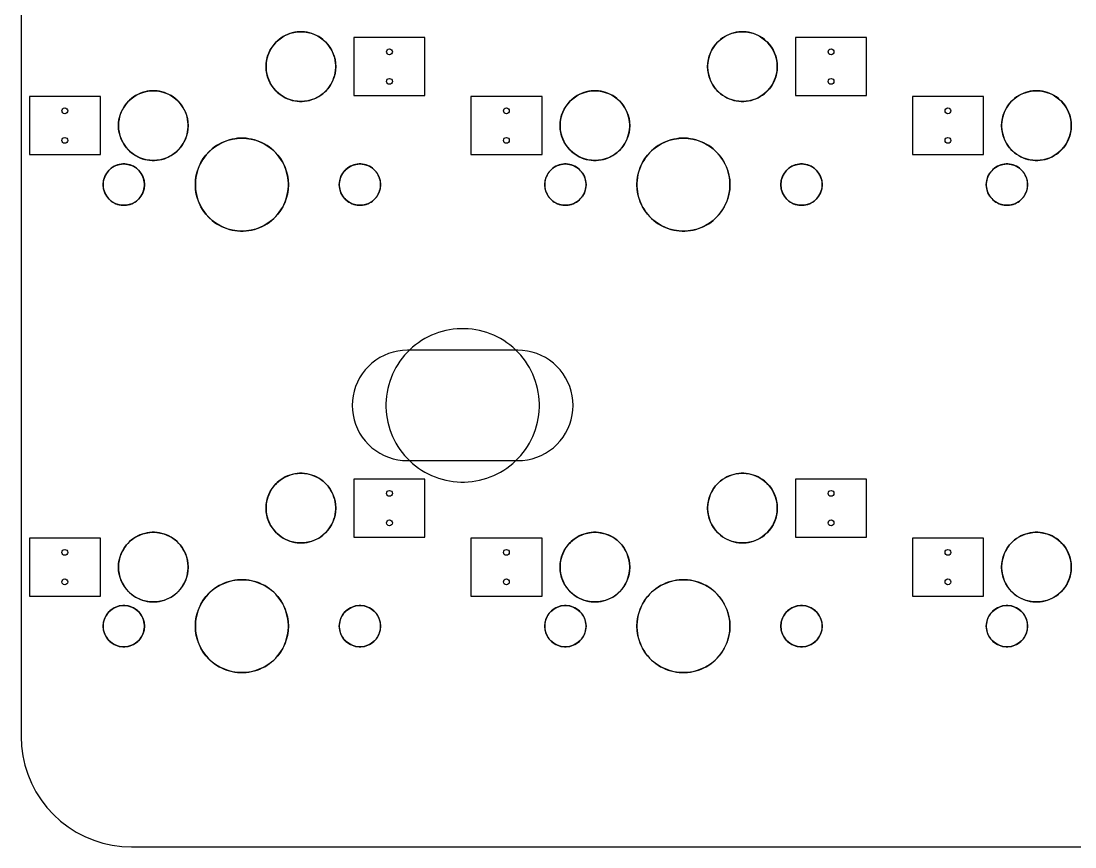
# Model space of a CAD drawing. Header units: millimetres. Extents: x 10 to 238, y 10 to 86.
# Drawn here: x 9.5 to 54.84, y 9.5 to 45.04 of the extents above; entities that cross this region are included whole.
import ezdxf

# ---------------------------------------------------------------- set-up
doc = ezdxf.new("R2010")
doc.units = ezdxf.units.MM

msp = doc.modelspace()

# ---------------------------------------------------------------- linework, layer by layer
at = {"layer": '16_copper'}
for points in [[(26.873, 44.33), (23.815, 44.33), (23.815, 41.83), (26.873, 41.83)], [(45.873, 44.33), (42.815, 44.33), (42.815, 41.83), (45.873, 41.83)], [(12.915, 41.79), (9.857, 41.79), (9.857, 39.29), (12.915, 39.29)], [(31.915, 41.79), (28.857, 41.79), (28.857, 39.29), (31.915, 39.29)], [(50.915, 41.79), (47.857, 41.79), (47.857, 39.29), (50.915, 39.29)], [(26.873, 25.33), (23.815, 25.33), (23.815, 22.83), (26.873, 22.83)], [(45.873, 25.33), (42.815, 25.33), (42.815, 22.83), (45.873, 22.83)], [(12.915, 22.79), (9.857, 22.79), (9.857, 20.29), (12.915, 20.29)], [(31.915, 22.79), (28.857, 22.79), (28.857, 20.29), (31.915, 20.29)], [(50.915, 22.79), (47.857, 22.79), (47.857, 20.29), (50.915, 20.29)]]:
    msp.add_lwpolyline(points, close=True, dxfattribs=at)
at = {"layer": 'drills_NPTH'}
for centre, radius in [((21.54, 43.08), 1.499), ((40.54, 43.08), 1.499), ((15.19, 40.54), 1.499), ((34.19, 40.54), 1.499), ((53.19, 40.54), 1.499), ((19, 38), 2), ((38, 38), 2), ((13.92, 38), 0.889), ((24.08, 38), 0.889), ((32.92, 38), 0.889), ((43.08, 38), 0.889), ((51.92, 38), 0.889), ((21.54, 24.08), 1.499), ((40.54, 24.08), 1.499), ((15.19, 21.54), 1.499), ((34.19, 21.54), 1.499), ((53.19, 21.54), 1.499), ((19, 19), 2), ((38, 19), 2), ((13.92, 19), 0.889), ((24.08, 19), 0.889), ((32.92, 19), 0.889), ((43.08, 19), 0.889), ((51.92, 19), 0.889)]:
    msp.add_circle(centre, radius, dxfattribs=at)
at = {"layer": 'drills_PTH'}
for centre in [(25.35, 43.715), (44.35, 43.715), (25.35, 42.445), (44.35, 42.445), (11.38, 41.175), (30.38, 41.175), (49.38, 41.175), (11.38, 39.905), (30.38, 39.905), (49.38, 39.905), (25.35, 24.715), (44.35, 24.715), (25.35, 23.445), (44.35, 23.445), (11.38, 22.175), (30.38, 22.175), (49.38, 22.175), (11.38, 20.905), (30.38, 20.905), (49.38, 20.905)]:
    msp.add_circle(centre, 0.125, dxfattribs=at)
at = {"layer": 'holes'}
for points in [[(20.041, 43.026), (20.049, 42.92), (20.064, 42.814), (20.087, 42.709), (20.117, 42.606), (20.155, 42.506), (20.199, 42.409), (20.25, 42.315), (20.308, 42.225), (20.372, 42.139), (20.442, 42.058), (20.518, 41.982), (20.599, 41.912), (20.685, 41.848), (20.775, 41.79), (20.869, 41.739), (20.966, 41.695), (21.066, 41.657), (21.169, 41.627), (21.274, 41.604), (21.38, 41.589), (21.486, 41.581), (21.594, 41.581), (21.7, 41.589), (21.806, 41.604), (21.911, 41.627), (22.014, 41.657), (22.114, 41.695), (22.211, 41.739), (22.305, 41.79), (22.395, 41.848), (22.481, 41.912), (22.562, 41.982), (22.638, 42.058), (22.708, 42.139), (22.772, 42.225), (22.83, 42.315), (22.881, 42.409), (22.925, 42.506), (22.963, 42.606), (22.993, 42.709), (23.016, 42.814), (23.031, 42.92), (23.039, 43.026), (23.039, 43.134), (23.031, 43.24), (23.016, 43.346), (22.993, 43.451), (22.963, 43.554), (22.925, 43.654), (22.881, 43.751), (22.83, 43.845), (22.772, 43.935), (22.708, 44.021), (22.638, 44.102), (22.562, 44.178), (22.481, 44.248), (22.395, 44.312), (22.305, 44.37), (22.211, 44.421), (22.114, 44.465), (22.014, 44.503), (21.911, 44.533), (21.806, 44.556), (21.7, 44.571), (21.594, 44.579), (21.486, 44.579), (21.38, 44.571), (21.274, 44.556), (21.169, 44.533), (21.066, 44.503), (20.966, 44.465), (20.869, 44.421), (20.775, 44.37), (20.685, 44.312), (20.599, 44.248), (20.518, 44.178), (20.442, 44.102), (20.372, 44.021), (20.308, 43.935), (20.25, 43.845), (20.199, 43.751), (20.155, 43.654), (20.117, 43.554), (20.087, 43.451), (20.064, 43.346), (20.049, 43.24), (20.041, 43.134), (20.041, 43.026)], [(39.041, 43.026), (39.049, 42.92), (39.064, 42.814), (39.087, 42.709), (39.117, 42.606), (39.155, 42.506), (39.199, 42.409), (39.25, 42.315), (39.308, 42.225), (39.372, 42.139), (39.442, 42.058), (39.518, 41.982), (39.599, 41.912), (39.685, 41.848), (39.775, 41.79), (39.869, 41.739), (39.966, 41.695), (40.066, 41.657), (40.169, 41.627), (40.274, 41.604), (40.38, 41.589), (40.486, 41.581), (40.594, 41.581), (40.7, 41.589), (40.806, 41.604), (40.911, 41.627), (41.014, 41.657), (41.114, 41.695), (41.211, 41.739), (41.305, 41.79), (41.395, 41.848), (41.481, 41.912), (41.562, 41.982), (41.638, 42.058), (41.708, 42.139), (41.772, 42.225), (41.83, 42.315), (41.881, 42.409), (41.925, 42.506), (41.963, 42.606), (41.993, 42.709), (42.016, 42.814), (42.031, 42.92), (42.039, 43.026), (42.039, 43.134), (42.031, 43.24), (42.016, 43.346), (41.993, 43.451), (41.963, 43.554), (41.925, 43.654), (41.881, 43.751), (41.83, 43.845), (41.772, 43.935), (41.708, 44.021), (41.638, 44.102), (41.562, 44.178), (41.481, 44.248), (41.395, 44.312), (41.305, 44.37), (41.211, 44.421), (41.114, 44.465), (41.014, 44.503), (40.911, 44.533), (40.806, 44.556), (40.7, 44.571), (40.594, 44.579), (40.486, 44.579), (40.38, 44.571), (40.274, 44.556), (40.169, 44.533), (40.066, 44.503), (39.966, 44.465), (39.869, 44.421), (39.775, 44.37), (39.685, 44.312), (39.599, 44.248), (39.518, 44.178), (39.442, 44.102), (39.372, 44.021), (39.308, 43.935), (39.25, 43.845), (39.199, 43.751), (39.155, 43.654), (39.117, 43.554), (39.087, 43.451), (39.064, 43.346), (39.049, 43.24), (39.041, 43.134), (39.041, 43.026)], [(13.691, 40.486), (13.699, 40.38), (13.714, 40.274), (13.737, 40.169), (13.767, 40.066), (13.805, 39.966), (13.849, 39.869), (13.9, 39.775), (13.958, 39.685), (14.022, 39.599), (14.092, 39.518), (14.168, 39.442), (14.249, 39.372), (14.335, 39.308), (14.425, 39.25), (14.519, 39.199), (14.616, 39.155), (14.716, 39.117), (14.819, 39.087), (14.924, 39.064), (15.03, 39.049), (15.136, 39.041), (15.244, 39.041), (15.35, 39.049), (15.456, 39.064), (15.561, 39.087), (15.664, 39.117), (15.764, 39.155), (15.861, 39.199), (15.955, 39.25), (16.045, 39.308), (16.131, 39.372), (16.212, 39.442), (16.288, 39.518), (16.358, 39.599), (16.422, 39.685), (16.48, 39.775), (16.531, 39.869), (16.575, 39.966), (16.613, 40.066), (16.643, 40.169), (16.666, 40.274), (16.681, 40.38), (16.689, 40.486), (16.689, 40.594), (16.681, 40.7), (16.666, 40.806), (16.643, 40.911), (16.613, 41.014), (16.575, 41.114), (16.531, 41.211), (16.48, 41.305), (16.422, 41.395), (16.358, 41.481), (16.288, 41.562), (16.212, 41.638), (16.131, 41.708), (16.045, 41.772), (15.955, 41.83), (15.861, 41.881), (15.764, 41.925), (15.664, 41.963), (15.561, 41.993), (15.456, 42.016), (15.35, 42.031), (15.244, 42.039), (15.136, 42.039), (15.03, 42.031), (14.924, 42.016), (14.819, 41.993), (14.716, 41.963), (14.616, 41.925), (14.519, 41.881), (14.425, 41.83), (14.335, 41.772), (14.249, 41.708), (14.168, 41.638), (14.092, 41.562), (14.022, 41.481), (13.958, 41.395), (13.9, 41.305), (13.849, 41.211), (13.805, 41.114), (13.767, 41.014), (13.737, 40.911), (13.714, 40.806), (13.699, 40.7), (13.691, 40.594), (13.691, 40.486)], [(32.691, 40.486), (32.699, 40.38), (32.714, 40.274), (32.737, 40.169), (32.767, 40.066), (32.805, 39.966), (32.849, 39.869), (32.9, 39.775), (32.958, 39.685), (33.022, 39.599), (33.092, 39.518), (33.168, 39.442), (33.249, 39.372), (33.335, 39.308), (33.425, 39.25), (33.519, 39.199), (33.616, 39.155), (33.716, 39.117), (33.819, 39.087), (33.924, 39.064), (34.03, 39.049), (34.136, 39.041), (34.244, 39.041), (34.35, 39.049), (34.456, 39.064), (34.561, 39.087), (34.664, 39.117), (34.764, 39.155), (34.861, 39.199), (34.955, 39.25), (35.045, 39.308), (35.131, 39.372), (35.212, 39.442), (35.288, 39.518), (35.358, 39.599), (35.422, 39.685), (35.48, 39.775), (35.531, 39.869), (35.575, 39.966), (35.613, 40.066), (35.643, 40.169), (35.666, 40.274), (35.681, 40.38), (35.689, 40.486), (35.689, 40.594), (35.681, 40.7), (35.666, 40.806), (35.643, 40.911), (35.613, 41.014), (35.575, 41.114), (35.531, 41.211), (35.48, 41.305), (35.422, 41.395), (35.358, 41.481), (35.288, 41.562), (35.212, 41.638), (35.131, 41.708), (35.045, 41.772), (34.955, 41.83), (34.861, 41.881), (34.764, 41.925), (34.664, 41.963), (34.561, 41.993), (34.456, 42.016), (34.35, 42.031), (34.244, 42.039), (34.136, 42.039), (34.03, 42.031), (33.924, 42.016), (33.819, 41.993), (33.716, 41.963), (33.616, 41.925), (33.519, 41.881), (33.425, 41.83), (33.335, 41.772), (33.249, 41.708), (33.168, 41.638), (33.092, 41.562), (33.022, 41.481), (32.958, 41.395), (32.9, 41.305), (32.849, 41.211), (32.805, 41.114), (32.767, 41.014), (32.737, 40.911), (32.714, 40.806), (32.699, 40.7), (32.691, 40.594), (32.691, 40.486)], [(51.691, 40.486), (51.699, 40.38), (51.714, 40.274), (51.737, 40.169), (51.767, 40.066), (51.805, 39.966), (51.849, 39.869), (51.9, 39.775), (51.958, 39.685), (52.022, 39.599), (52.092, 39.518), (52.168, 39.442), (52.249, 39.372), (52.335, 39.308), (52.425, 39.25), (52.519, 39.199), (52.616, 39.155), (52.716, 39.117), (52.819, 39.087), (52.924, 39.064), (53.03, 39.049), (53.136, 39.041), (53.244, 39.041), (53.35, 39.049), (53.456, 39.064), (53.561, 39.087), (53.664, 39.117), (53.764, 39.155), (53.861, 39.199), (53.955, 39.25), (54.045, 39.308), (54.131, 39.372), (54.212, 39.442), (54.288, 39.518), (54.358, 39.599), (54.422, 39.685), (54.48, 39.775), (54.531, 39.869), (54.575, 39.966), (54.613, 40.066), (54.643, 40.169), (54.666, 40.274), (54.681, 40.38), (54.689, 40.486), (54.689, 40.594), (54.681, 40.7), (54.666, 40.806), (54.643, 40.911), (54.613, 41.014), (54.575, 41.114), (54.531, 41.211), (54.48, 41.305), (54.422, 41.395), (54.358, 41.481), (54.288, 41.562), (54.212, 41.638), (54.131, 41.708), (54.045, 41.772), (53.955, 41.83), (53.861, 41.881), (53.764, 41.925), (53.664, 41.963), (53.561, 41.993), (53.456, 42.016), (53.35, 42.031), (53.244, 42.039), (53.136, 42.039), (53.03, 42.031), (52.924, 42.016), (52.819, 41.993), (52.716, 41.963), (52.616, 41.925), (52.519, 41.881), (52.425, 41.83), (52.335, 41.772), (52.249, 41.708), (52.168, 41.638), (52.092, 41.562), (52.022, 41.481), (51.958, 41.395), (51.9, 41.305), (51.849, 41.211), (51.805, 41.114), (51.767, 41.014), (51.737, 40.911), (51.714, 40.806), (51.699, 40.7), (51.691, 40.594), (51.691, 40.486)], [(17, 37.94), (17.007, 37.819), (17.022, 37.699), (17.044, 37.58), (17.073, 37.463), (17.109, 37.347), (17.151, 37.234), (17.201, 37.124), (17.257, 37.017), (17.32, 36.914), (17.388, 36.814), (17.463, 36.719), (17.543, 36.629), (17.629, 36.543), (17.719, 36.463), (17.814, 36.388), (17.914, 36.32), (18.017, 36.257), (18.124, 36.201), (18.234, 36.151), (18.347, 36.109), (18.463, 36.073), (18.58, 36.044), (18.699, 36.022), (18.819, 36.007), (18.94, 36), (19.06, 36), (19.181, 36.007), (19.301, 36.022), (19.42, 36.044), (19.537, 36.073), (19.653, 36.109), (19.766, 36.151), (19.876, 36.201), (19.983, 36.257), (20.086, 36.32), (20.186, 36.388), (20.281, 36.463), (20.371, 36.543), (20.457, 36.629), (20.537, 36.719), (20.612, 36.814), (20.68, 36.914), (20.743, 37.017), (20.799, 37.124), (20.849, 37.234), (20.891, 37.347), (20.927, 37.463), (20.956, 37.58), (20.978, 37.699), (20.993, 37.819), (21, 37.94), (21, 38.06), (20.993, 38.181), (20.978, 38.301), (20.956, 38.42), (20.927, 38.537), (20.891, 38.653), (20.849, 38.766), (20.799, 38.876), (20.743, 38.983), (20.68, 39.086), (20.612, 39.186), (20.537, 39.281), (20.457, 39.371), (20.371, 39.457), (20.281, 39.537), (20.186, 39.612), (20.086, 39.68), (19.983, 39.743), (19.876, 39.799), (19.766, 39.849), (19.653, 39.891), (19.537, 39.927), (19.42, 39.956), (19.301, 39.978), (19.181, 39.993), (19.06, 40), (18.94, 40), (18.819, 39.993), (18.699, 39.978), (18.58, 39.956), (18.463, 39.927), (18.347, 39.891), (18.234, 39.849), (18.124, 39.799), (18.017, 39.743), (17.914, 39.68), (17.814, 39.612), (17.719, 39.537), (17.629, 39.457), (17.543, 39.371), (17.463, 39.281), (17.388, 39.186), (17.32, 39.086), (17.257, 38.983), (17.201, 38.876), (17.151, 38.766), (17.109, 38.653), (17.073, 38.537), (17.044, 38.42), (17.022, 38.301), (17.007, 38.181), (17, 38.06), (17, 37.94)], [(36, 37.94), (36.007, 37.819), (36.022, 37.699), (36.044, 37.58), (36.073, 37.463), (36.109, 37.347), (36.151, 37.234), (36.201, 37.124), (36.257, 37.017), (36.32, 36.914), (36.388, 36.814), (36.463, 36.719), (36.543, 36.629), (36.629, 36.543), (36.719, 36.463), (36.814, 36.388), (36.914, 36.32), (37.017, 36.257), (37.124, 36.201), (37.234, 36.151), (37.347, 36.109), (37.463, 36.073), (37.58, 36.044), (37.699, 36.022), (37.819, 36.007), (37.94, 36), (38.06, 36), (38.181, 36.007), (38.301, 36.022), (38.42, 36.044), (38.537, 36.073), (38.653, 36.109), (38.766, 36.151), (38.876, 36.201), (38.983, 36.257), (39.086, 36.32), (39.186, 36.388), (39.281, 36.463), (39.371, 36.543), (39.457, 36.629), (39.537, 36.719), (39.612, 36.814), (39.68, 36.914), (39.743, 37.017), (39.799, 37.124), (39.849, 37.234), (39.891, 37.347), (39.927, 37.463), (39.956, 37.58), (39.978, 37.699), (39.993, 37.819), (40, 37.94), (40, 38.06), (39.993, 38.181), (39.978, 38.301), (39.956, 38.42), (39.927, 38.537), (39.891, 38.653), (39.849, 38.766), (39.799, 38.876), (39.743, 38.983), (39.68, 39.086), (39.612, 39.186), (39.537, 39.281), (39.457, 39.371), (39.371, 39.457), (39.281, 39.537), (39.186, 39.612), (39.086, 39.68), (38.983, 39.743), (38.876, 39.799), (38.766, 39.849), (38.653, 39.891), (38.537, 39.927), (38.42, 39.956), (38.301, 39.978), (38.181, 39.993), (38.06, 40), (37.94, 40), (37.819, 39.993), (37.699, 39.978), (37.58, 39.956), (37.463, 39.927), (37.347, 39.891), (37.234, 39.849), (37.124, 39.799), (37.017, 39.743), (36.914, 39.68), (36.814, 39.612), (36.719, 39.537), (36.629, 39.457), (36.543, 39.371), (36.463, 39.281), (36.388, 39.186), (36.32, 39.086), (36.257, 38.983), (36.201, 38.876), (36.151, 38.766), (36.109, 38.653), (36.073, 38.537), (36.044, 38.42), (36.022, 38.301), (36.007, 38.181), (36, 38.06), (36, 37.94)], [(13.031, 37.961), (13.038, 37.884), (13.051, 37.807), (13.071, 37.732), (13.098, 37.659), (13.131, 37.589), (13.17, 37.522), (13.214, 37.458), (13.264, 37.399), (13.319, 37.344), (13.378, 37.294), (13.442, 37.25), (13.509, 37.211), (13.579, 37.178), (13.652, 37.151), (13.727, 37.131), (13.804, 37.118), (13.881, 37.111), (13.959, 37.111), (14.036, 37.118), (14.113, 37.131), (14.188, 37.151), (14.261, 37.178), (14.331, 37.211), (14.398, 37.25), (14.462, 37.294), (14.521, 37.344), (14.576, 37.399), (14.626, 37.458), (14.67, 37.522), (14.709, 37.589), (14.742, 37.659), (14.769, 37.732), (14.789, 37.807), (14.802, 37.884), (14.809, 37.961), (14.809, 38.039), (14.802, 38.116), (14.789, 38.193), (14.769, 38.268), (14.742, 38.341), (14.709, 38.411), (14.67, 38.478), (14.626, 38.542), (14.576, 38.601), (14.521, 38.656), (14.462, 38.706), (14.398, 38.75), (14.331, 38.789), (14.261, 38.822), (14.188, 38.849), (14.113, 38.869), (14.036, 38.882), (13.959, 38.889), (13.881, 38.889), (13.804, 38.882), (13.727, 38.869), (13.652, 38.849), (13.579, 38.822), (13.509, 38.789), (13.442, 38.75), (13.378, 38.706), (13.319, 38.656), (13.264, 38.601), (13.214, 38.542), (13.17, 38.478), (13.131, 38.411), (13.098, 38.341), (13.071, 38.268), (13.051, 38.193), (13.038, 38.116), (13.031, 38.039), (13.031, 37.961)], [(23.191, 37.961), (23.198, 37.884), (23.211, 37.807), (23.231, 37.732), (23.258, 37.659), (23.291, 37.589), (23.33, 37.522), (23.374, 37.458), (23.424, 37.399), (23.479, 37.344), (23.538, 37.294), (23.602, 37.25), (23.669, 37.211), (23.739, 37.178), (23.812, 37.151), (23.887, 37.131), (23.964, 37.118), (24.041, 37.111), (24.119, 37.111), (24.196, 37.118), (24.273, 37.131), (24.348, 37.151), (24.421, 37.178), (24.491, 37.211), (24.558, 37.25), (24.622, 37.294), (24.681, 37.344), (24.736, 37.399), (24.786, 37.458), (24.83, 37.522), (24.869, 37.589), (24.902, 37.659), (24.929, 37.732), (24.949, 37.807), (24.962, 37.884), (24.969, 37.961), (24.969, 38.039), (24.962, 38.116), (24.949, 38.193), (24.929, 38.268), (24.902, 38.341), (24.869, 38.411), (24.83, 38.478), (24.786, 38.542), (24.736, 38.601), (24.681, 38.656), (24.622, 38.706), (24.558, 38.75), (24.491, 38.789), (24.421, 38.822), (24.348, 38.849), (24.273, 38.869), (24.196, 38.882), (24.119, 38.889), (24.041, 38.889), (23.964, 38.882), (23.887, 38.869), (23.812, 38.849), (23.739, 38.822), (23.669, 38.789), (23.602, 38.75), (23.538, 38.706), (23.479, 38.656), (23.424, 38.601), (23.374, 38.542), (23.33, 38.478), (23.291, 38.411), (23.258, 38.341), (23.231, 38.268), (23.211, 38.193), (23.198, 38.116), (23.191, 38.039), (23.191, 37.961)], [(32.031, 37.961), (32.038, 37.884), (32.051, 37.807), (32.071, 37.732), (32.098, 37.659), (32.131, 37.589), (32.17, 37.522), (32.214, 37.458), (32.264, 37.399), (32.319, 37.344), (32.378, 37.294), (32.442, 37.25), (32.509, 37.211), (32.579, 37.178), (32.652, 37.151), (32.727, 37.131), (32.804, 37.118), (32.881, 37.111), (32.959, 37.111), (33.036, 37.118), (33.113, 37.131), (33.188, 37.151), (33.261, 37.178), (33.331, 37.211), (33.398, 37.25), (33.462, 37.294), (33.521, 37.344), (33.576, 37.399), (33.626, 37.458), (33.67, 37.522), (33.709, 37.589), (33.742, 37.659), (33.769, 37.732), (33.789, 37.807), (33.802, 37.884), (33.809, 37.961), (33.809, 38.039), (33.802, 38.116), (33.789, 38.193), (33.769, 38.268), (33.742, 38.341), (33.709, 38.411), (33.67, 38.478), (33.626, 38.542), (33.576, 38.601), (33.521, 38.656), (33.462, 38.706), (33.398, 38.75), (33.331, 38.789), (33.261, 38.822), (33.188, 38.849), (33.113, 38.869), (33.036, 38.882), (32.959, 38.889), (32.881, 38.889), (32.804, 38.882), (32.727, 38.869), (32.652, 38.849), (32.579, 38.822), (32.509, 38.789), (32.442, 38.75), (32.378, 38.706), (32.319, 38.656), (32.264, 38.601), (32.214, 38.542), (32.17, 38.478), (32.131, 38.411), (32.098, 38.341), (32.071, 38.268), (32.051, 38.193), (32.038, 38.116), (32.031, 38.039), (32.031, 37.961)], [(42.191, 37.961), (42.198, 37.884), (42.211, 37.807), (42.231, 37.732), (42.258, 37.659), (42.291, 37.589), (42.33, 37.522), (42.374, 37.458), (42.424, 37.399), (42.479, 37.344), (42.538, 37.294), (42.602, 37.25), (42.669, 37.211), (42.739, 37.178), (42.812, 37.151), (42.887, 37.131), (42.964, 37.118), (43.041, 37.111), (43.119, 37.111), (43.196, 37.118), (43.273, 37.131), (43.348, 37.151), (43.421, 37.178), (43.491, 37.211), (43.558, 37.25), (43.622, 37.294), (43.681, 37.344), (43.736, 37.399), (43.786, 37.458), (43.83, 37.522), (43.869, 37.589), (43.902, 37.659), (43.929, 37.732), (43.949, 37.807), (43.962, 37.884), (43.969, 37.961), (43.969, 38.039), (43.962, 38.116), (43.949, 38.193), (43.929, 38.268), (43.902, 38.341), (43.869, 38.411), (43.83, 38.478), (43.786, 38.542), (43.736, 38.601), (43.681, 38.656), (43.622, 38.706), (43.558, 38.75), (43.491, 38.789), (43.421, 38.822), (43.348, 38.849), (43.273, 38.869), (43.196, 38.882), (43.119, 38.889), (43.041, 38.889), (42.964, 38.882), (42.887, 38.869), (42.812, 38.849), (42.739, 38.822), (42.669, 38.789), (42.602, 38.75), (42.538, 38.706), (42.479, 38.656), (42.424, 38.601), (42.374, 38.542), (42.33, 38.478), (42.291, 38.411), (42.258, 38.341), (42.231, 38.268), (42.211, 38.193), (42.198, 38.116), (42.191, 38.039), (42.191, 37.961)], [(51.031, 37.961), (51.038, 37.884), (51.051, 37.807), (51.071, 37.732), (51.098, 37.659), (51.131, 37.589), (51.17, 37.522), (51.214, 37.458), (51.264, 37.399), (51.319, 37.344), (51.378, 37.294), (51.442, 37.25), (51.509, 37.211), (51.579, 37.178), (51.652, 37.151), (51.727, 37.131), (51.804, 37.118), (51.881, 37.111), (51.959, 37.111), (52.036, 37.118), (52.113, 37.131), (52.188, 37.151), (52.261, 37.178), (52.331, 37.211), (52.398, 37.25), (52.462, 37.294), (52.521, 37.344), (52.576, 37.399), (52.626, 37.458), (52.67, 37.522), (52.709, 37.589), (52.742, 37.659), (52.769, 37.732), (52.789, 37.807), (52.802, 37.884), (52.809, 37.961), (52.809, 38.039), (52.802, 38.116), (52.789, 38.193), (52.769, 38.268), (52.742, 38.341), (52.709, 38.411), (52.67, 38.478), (52.626, 38.542), (52.576, 38.601), (52.521, 38.656), (52.462, 38.706), (52.398, 38.75), (52.331, 38.789), (52.261, 38.822), (52.188, 38.849), (52.113, 38.869), (52.036, 38.882), (51.959, 38.889), (51.881, 38.889), (51.804, 38.882), (51.727, 38.869), (51.652, 38.849), (51.579, 38.822), (51.509, 38.789), (51.442, 38.75), (51.378, 38.706), (51.319, 38.656), (51.264, 38.601), (51.214, 38.542), (51.17, 38.478), (51.131, 38.411), (51.098, 38.341), (51.071, 38.268), (51.051, 38.193), (51.038, 38.116), (51.031, 38.039), (51.031, 37.961)], [(31.8, 28.419), (31.8, 28.581), (31.792, 28.743), (31.776, 28.904), (31.752, 29.064), (31.721, 29.223), (31.681, 29.38), (31.634, 29.535), (31.58, 29.688), (31.518, 29.838), (31.449, 29.984), (31.372, 30.127), (31.289, 30.266), (31.199, 30.401), (31.102, 30.531), (31, 30.656), (30.891, 30.776), (30.776, 30.891), (30.656, 31), (30.531, 31.102), (30.401, 31.199), (30.266, 31.289), (30.127, 31.372), (29.984, 31.449), (29.838, 31.518), (29.688, 31.58), (29.535, 31.634), (29.38, 31.681), (29.223, 31.721), (29.064, 31.752), (28.904, 31.776), (28.743, 31.792), (28.581, 31.8), (28.419, 31.8), (28.257, 31.792), (28.096, 31.776), (27.936, 31.752), (27.777, 31.721), (27.62, 31.681), (27.465, 31.634), (27.312, 31.58), (27.162, 31.518), (27.016, 31.449), (26.873, 31.372), (26.734, 31.289), (26.599, 31.199), (26.469, 31.102), (26.344, 31), (26.224, 30.891), (26.109, 30.776), (26, 30.656), (25.898, 30.531), (25.801, 30.401), (25.711, 30.266), (25.628, 30.127), (25.551, 29.984), (25.482, 29.838), (25.42, 29.688), (25.366, 29.535), (25.319, 29.38), (25.279, 29.223), (25.248, 29.064), (25.224, 28.904), (25.208, 28.743), (25.2, 28.581), (25.2, 28.419), (25.208, 28.257), (25.224, 28.096), (25.248, 27.936), (25.279, 27.777), (25.319, 27.62), (25.366, 27.465), (25.42, 27.312), (25.482, 27.162), (25.551, 27.016), (25.628, 26.873), (25.711, 26.734), (25.801, 26.599), (25.898, 26.469), (26, 26.344), (26.109, 26.224), (26.224, 26.109), (26.344, 26), (26.469, 25.898), (26.599, 25.801), (26.734, 25.711), (26.873, 25.628), (27.016, 25.551), (27.162, 25.482), (27.312, 25.42), (27.465, 25.366), (27.62, 25.319), (27.777, 25.279), (27.936, 25.248), (28.096, 25.224), (28.257, 25.208), (28.419, 25.2), (28.581, 25.2), (28.743, 25.208), (28.904, 25.224), (29.064, 25.248), (29.223, 25.279), (29.38, 25.319), (29.535, 25.366), (29.688, 25.42), (29.838, 25.482), (29.984, 25.551), (30.127, 25.628), (30.266, 25.711), (30.401, 25.801), (30.531, 25.898), (30.656, 26), (30.776, 26.109), (30.891, 26.224), (31, 26.344), (31.102, 26.469), (31.199, 26.599), (31.289, 26.734), (31.372, 26.873), (31.449, 27.016), (31.518, 27.162), (31.58, 27.312), (31.634, 27.465), (31.681, 27.62), (31.721, 27.777), (31.752, 27.936), (31.776, 28.096), (31.792, 28.257), (31.8, 28.419)], [(23.75, 28.5), (23.759, 28.293), (23.786, 28.088), (23.831, 27.885), (23.893, 27.688), (23.973, 27.496), (24.068, 27.312), (24.18, 27.138), (24.306, 26.973), (24.446, 26.821), (24.598, 26.681), (24.763, 26.555), (24.938, 26.443), (25.121, 26.348), (25.313, 26.268), (25.51, 26.206), (25.713, 26.161), (25.918, 26.134), (26.125, 26.125), (30.875, 26.125), (31.082, 26.134), (31.287, 26.161), (31.49, 26.206), (31.687, 26.268), (31.879, 26.348), (32.062, 26.443), (32.237, 26.555), (32.402, 26.681), (32.554, 26.821), (32.694, 26.973), (32.82, 27.138), (32.932, 27.312), (33.027, 27.496), (33.107, 27.688), (33.169, 27.885), (33.214, 28.088), (33.241, 28.293), (33.25, 28.5), (33.241, 28.707), (33.214, 28.912), (33.169, 29.115), (33.107, 29.312), (33.027, 29.504), (32.932, 29.688), (32.82, 29.862), (32.694, 30.027), (32.554, 30.179), (32.402, 30.319), (32.237, 30.445), (32.062, 30.557), (31.879, 30.652), (31.687, 30.732), (31.49, 30.794), (31.287, 30.839), (31.082, 30.866), (30.875, 30.875), (26.125, 30.875), (25.918, 30.866), (25.713, 30.839), (25.51, 30.794), (25.313, 30.732), (25.121, 30.652), (24.938, 30.557), (24.763, 30.445), (24.598, 30.319), (24.446, 30.179), (24.306, 30.027), (24.18, 29.862), (24.068, 29.688), (23.973, 29.504), (23.893, 29.312), (23.831, 29.115), (23.786, 28.912), (23.759, 28.707), (23.75, 28.5)], [(20.041, 24.026), (20.049, 23.92), (20.064, 23.814), (20.087, 23.709), (20.117, 23.606), (20.155, 23.506), (20.199, 23.409), (20.25, 23.315), (20.308, 23.225), (20.372, 23.139), (20.442, 23.058), (20.518, 22.982), (20.599, 22.912), (20.685, 22.848), (20.775, 22.79), (20.869, 22.739), (20.966, 22.695), (21.066, 22.657), (21.169, 22.627), (21.274, 22.604), (21.38, 22.589), (21.486, 22.581), (21.594, 22.581), (21.7, 22.589), (21.806, 22.604), (21.911, 22.627), (22.014, 22.657), (22.114, 22.695), (22.211, 22.739), (22.305, 22.79), (22.395, 22.848), (22.481, 22.912), (22.562, 22.982), (22.638, 23.058), (22.708, 23.139), (22.772, 23.225), (22.83, 23.315), (22.881, 23.409), (22.925, 23.506), (22.963, 23.606), (22.993, 23.709), (23.016, 23.814), (23.031, 23.92), (23.039, 24.026), (23.039, 24.134), (23.031, 24.24), (23.016, 24.346), (22.993, 24.451), (22.963, 24.554), (22.925, 24.654), (22.881, 24.751), (22.83, 24.845), (22.772, 24.935), (22.708, 25.021), (22.638, 25.102), (22.562, 25.178), (22.481, 25.248), (22.395, 25.312), (22.305, 25.37), (22.211, 25.421), (22.114, 25.465), (22.014, 25.503), (21.911, 25.533), (21.806, 25.556), (21.7, 25.571), (21.594, 25.579), (21.486, 25.579), (21.38, 25.571), (21.274, 25.556), (21.169, 25.533), (21.066, 25.503), (20.966, 25.465), (20.869, 25.421), (20.775, 25.37), (20.685, 25.312), (20.599, 25.248), (20.518, 25.178), (20.442, 25.102), (20.372, 25.021), (20.308, 24.935), (20.25, 24.845), (20.199, 24.751), (20.155, 24.654), (20.117, 24.554), (20.087, 24.451), (20.064, 24.346), (20.049, 24.24), (20.041, 24.134), (20.041, 24.026)], [(39.041, 24.026), (39.049, 23.92), (39.064, 23.814), (39.087, 23.709), (39.117, 23.606), (39.155, 23.506), (39.199, 23.409), (39.25, 23.315), (39.308, 23.225), (39.372, 23.139), (39.442, 23.058), (39.518, 22.982), (39.599, 22.912), (39.685, 22.848), (39.775, 22.79), (39.869, 22.739), (39.966, 22.695), (40.066, 22.657), (40.169, 22.627), (40.274, 22.604), (40.38, 22.589), (40.486, 22.581), (40.594, 22.581), (40.7, 22.589), (40.806, 22.604), (40.911, 22.627), (41.014, 22.657), (41.114, 22.695), (41.211, 22.739), (41.305, 22.79), (41.395, 22.848), (41.481, 22.912), (41.562, 22.982), (41.638, 23.058), (41.708, 23.139), (41.772, 23.225), (41.83, 23.315), (41.881, 23.409), (41.925, 23.506), (41.963, 23.606), (41.993, 23.709), (42.016, 23.814), (42.031, 23.92), (42.039, 24.026), (42.039, 24.134), (42.031, 24.24), (42.016, 24.346), (41.993, 24.451), (41.963, 24.554), (41.925, 24.654), (41.881, 24.751), (41.83, 24.845), (41.772, 24.935), (41.708, 25.021), (41.638, 25.102), (41.562, 25.178), (41.481, 25.248), (41.395, 25.312), (41.305, 25.37), (41.211, 25.421), (41.114, 25.465), (41.014, 25.503), (40.911, 25.533), (40.806, 25.556), (40.7, 25.571), (40.594, 25.579), (40.486, 25.579), (40.38, 25.571), (40.274, 25.556), (40.169, 25.533), (40.066, 25.503), (39.966, 25.465), (39.869, 25.421), (39.775, 25.37), (39.685, 25.312), (39.599, 25.248), (39.518, 25.178), (39.442, 25.102), (39.372, 25.021), (39.308, 24.935), (39.25, 24.845), (39.199, 24.751), (39.155, 24.654), (39.117, 24.554), (39.087, 24.451), (39.064, 24.346), (39.049, 24.24), (39.041, 24.134), (39.041, 24.026)], [(13.691, 21.486), (13.699, 21.38), (13.714, 21.274), (13.737, 21.169), (13.767, 21.066), (13.805, 20.966), (13.849, 20.869), (13.9, 20.775), (13.958, 20.685), (14.022, 20.599), (14.092, 20.518), (14.168, 20.442), (14.249, 20.372), (14.335, 20.308), (14.425, 20.25), (14.519, 20.199), (14.616, 20.155), (14.716, 20.117), (14.819, 20.087), (14.924, 20.064), (15.03, 20.049), (15.136, 20.041), (15.244, 20.041), (15.35, 20.049), (15.456, 20.064), (15.561, 20.087), (15.664, 20.117), (15.764, 20.155), (15.861, 20.199), (15.955, 20.25), (16.045, 20.308), (16.131, 20.372), (16.212, 20.442), (16.288, 20.518), (16.358, 20.599), (16.422, 20.685), (16.48, 20.775), (16.531, 20.869), (16.575, 20.966), (16.613, 21.066), (16.643, 21.169), (16.666, 21.274), (16.681, 21.38), (16.689, 21.486), (16.689, 21.594), (16.681, 21.7), (16.666, 21.806), (16.643, 21.911), (16.613, 22.014), (16.575, 22.114), (16.531, 22.211), (16.48, 22.305), (16.422, 22.395), (16.358, 22.481), (16.288, 22.562), (16.212, 22.638), (16.131, 22.708), (16.045, 22.772), (15.955, 22.83), (15.861, 22.881), (15.764, 22.925), (15.664, 22.963), (15.561, 22.993), (15.456, 23.016), (15.35, 23.031), (15.244, 23.039), (15.136, 23.039), (15.03, 23.031), (14.924, 23.016), (14.819, 22.993), (14.716, 22.963), (14.616, 22.925), (14.519, 22.881), (14.425, 22.83), (14.335, 22.772), (14.249, 22.708), (14.168, 22.638), (14.092, 22.562), (14.022, 22.481), (13.958, 22.395), (13.9, 22.305), (13.849, 22.211), (13.805, 22.114), (13.767, 22.014), (13.737, 21.911), (13.714, 21.806), (13.699, 21.7), (13.691, 21.594), (13.691, 21.486)], [(32.691, 21.486), (32.699, 21.38), (32.714, 21.274), (32.737, 21.169), (32.767, 21.066), (32.805, 20.966), (32.849, 20.869), (32.9, 20.775), (32.958, 20.685), (33.022, 20.599), (33.092, 20.518), (33.168, 20.442), (33.249, 20.372), (33.335, 20.308), (33.425, 20.25), (33.519, 20.199), (33.616, 20.155), (33.716, 20.117), (33.819, 20.087), (33.924, 20.064), (34.03, 20.049), (34.136, 20.041), (34.244, 20.041), (34.35, 20.049), (34.456, 20.064), (34.561, 20.087), (34.664, 20.117), (34.764, 20.155), (34.861, 20.199), (34.955, 20.25), (35.045, 20.308), (35.131, 20.372), (35.212, 20.442), (35.288, 20.518), (35.358, 20.599), (35.422, 20.685), (35.48, 20.775), (35.531, 20.869), (35.575, 20.966), (35.613, 21.066), (35.643, 21.169), (35.666, 21.274), (35.681, 21.38), (35.689, 21.486), (35.689, 21.594), (35.681, 21.7), (35.666, 21.806), (35.643, 21.911), (35.613, 22.014), (35.575, 22.114), (35.531, 22.211), (35.48, 22.305), (35.422, 22.395), (35.358, 22.481), (35.288, 22.562), (35.212, 22.638), (35.131, 22.708), (35.045, 22.772), (34.955, 22.83), (34.861, 22.881), (34.764, 22.925), (34.664, 22.963), (34.561, 22.993), (34.456, 23.016), (34.35, 23.031), (34.244, 23.039), (34.136, 23.039), (34.03, 23.031), (33.924, 23.016), (33.819, 22.993), (33.716, 22.963), (33.616, 22.925), (33.519, 22.881), (33.425, 22.83), (33.335, 22.772), (33.249, 22.708), (33.168, 22.638), (33.092, 22.562), (33.022, 22.481), (32.958, 22.395), (32.9, 22.305), (32.849, 22.211), (32.805, 22.114), (32.767, 22.014), (32.737, 21.911), (32.714, 21.806), (32.699, 21.7), (32.691, 21.594), (32.691, 21.486)], [(51.691, 21.486), (51.699, 21.38), (51.714, 21.274), (51.737, 21.169), (51.767, 21.066), (51.805, 20.966), (51.849, 20.869), (51.9, 20.775), (51.958, 20.685), (52.022, 20.599), (52.092, 20.518), (52.168, 20.442), (52.249, 20.372), (52.335, 20.308), (52.425, 20.25), (52.519, 20.199), (52.616, 20.155), (52.716, 20.117), (52.819, 20.087), (52.924, 20.064), (53.03, 20.049), (53.136, 20.041), (53.244, 20.041), (53.35, 20.049), (53.456, 20.064), (53.561, 20.087), (53.664, 20.117), (53.764, 20.155), (53.861, 20.199), (53.955, 20.25), (54.045, 20.308), (54.131, 20.372), (54.212, 20.442), (54.288, 20.518), (54.358, 20.599), (54.422, 20.685), (54.48, 20.775), (54.531, 20.869), (54.575, 20.966), (54.613, 21.066), (54.643, 21.169), (54.666, 21.274), (54.681, 21.38), (54.689, 21.486), (54.689, 21.594), (54.681, 21.7), (54.666, 21.806), (54.643, 21.911), (54.613, 22.014), (54.575, 22.114), (54.531, 22.211), (54.48, 22.305), (54.422, 22.395), (54.358, 22.481), (54.288, 22.562), (54.212, 22.638), (54.131, 22.708), (54.045, 22.772), (53.955, 22.83), (53.861, 22.881), (53.764, 22.925), (53.664, 22.963), (53.561, 22.993), (53.456, 23.016), (53.35, 23.031), (53.244, 23.039), (53.136, 23.039), (53.03, 23.031), (52.924, 23.016), (52.819, 22.993), (52.716, 22.963), (52.616, 22.925), (52.519, 22.881), (52.425, 22.83), (52.335, 22.772), (52.249, 22.708), (52.168, 22.638), (52.092, 22.562), (52.022, 22.481), (51.958, 22.395), (51.9, 22.305), (51.849, 22.211), (51.805, 22.114), (51.767, 22.014), (51.737, 21.911), (51.714, 21.806), (51.699, 21.7), (51.691, 21.594), (51.691, 21.486)], [(17, 18.94), (17.007, 18.819), (17.022, 18.699), (17.044, 18.58), (17.073, 18.463), (17.109, 18.347), (17.151, 18.234), (17.201, 18.124), (17.257, 18.017), (17.32, 17.914), (17.388, 17.814), (17.463, 17.719), (17.543, 17.629), (17.629, 17.543), (17.719, 17.463), (17.814, 17.388), (17.914, 17.32), (18.017, 17.257), (18.124, 17.201), (18.234, 17.151), (18.347, 17.109), (18.463, 17.073), (18.58, 17.044), (18.699, 17.022), (18.819, 17.007), (18.94, 17), (19.06, 17), (19.181, 17.007), (19.301, 17.022), (19.42, 17.044), (19.537, 17.073), (19.653, 17.109), (19.766, 17.151), (19.876, 17.201), (19.983, 17.257), (20.086, 17.32), (20.186, 17.388), (20.281, 17.463), (20.371, 17.543), (20.457, 17.629), (20.537, 17.719), (20.612, 17.814), (20.68, 17.914), (20.743, 18.017), (20.799, 18.124), (20.849, 18.234), (20.891, 18.347), (20.927, 18.463), (20.956, 18.58), (20.978, 18.699), (20.993, 18.819), (21, 18.94), (21, 19.06), (20.993, 19.181), (20.978, 19.301), (20.956, 19.42), (20.927, 19.537), (20.891, 19.653), (20.849, 19.766), (20.799, 19.876), (20.743, 19.983), (20.68, 20.086), (20.612, 20.186), (20.537, 20.281), (20.457, 20.371), (20.371, 20.457), (20.281, 20.537), (20.186, 20.612), (20.086, 20.68), (19.983, 20.743), (19.876, 20.799), (19.766, 20.849), (19.653, 20.891), (19.537, 20.927), (19.42, 20.956), (19.301, 20.978), (19.181, 20.993), (19.06, 21), (18.94, 21), (18.819, 20.993), (18.699, 20.978), (18.58, 20.956), (18.463, 20.927), (18.347, 20.891), (18.234, 20.849), (18.124, 20.799), (18.017, 20.743), (17.914, 20.68), (17.814, 20.612), (17.719, 20.537), (17.629, 20.457), (17.543, 20.371), (17.463, 20.281), (17.388, 20.186), (17.32, 20.086), (17.257, 19.983), (17.201, 19.876), (17.151, 19.766), (17.109, 19.653), (17.073, 19.537), (17.044, 19.42), (17.022, 19.301), (17.007, 19.181), (17, 19.06), (17, 18.94)], [(36, 18.94), (36.007, 18.819), (36.022, 18.699), (36.044, 18.58), (36.073, 18.463), (36.109, 18.347), (36.151, 18.234), (36.201, 18.124), (36.257, 18.017), (36.32, 17.914), (36.388, 17.814), (36.463, 17.719), (36.543, 17.629), (36.629, 17.543), (36.719, 17.463), (36.814, 17.388), (36.914, 17.32), (37.017, 17.257), (37.124, 17.201), (37.234, 17.151), (37.347, 17.109), (37.463, 17.073), (37.58, 17.044), (37.699, 17.022), (37.819, 17.007), (37.94, 17), (38.06, 17), (38.181, 17.007), (38.301, 17.022), (38.42, 17.044), (38.537, 17.073), (38.653, 17.109), (38.766, 17.151), (38.876, 17.201), (38.983, 17.257), (39.086, 17.32), (39.186, 17.388), (39.281, 17.463), (39.371, 17.543), (39.457, 17.629), (39.537, 17.719), (39.612, 17.814), (39.68, 17.914), (39.743, 18.017), (39.799, 18.124), (39.849, 18.234), (39.891, 18.347), (39.927, 18.463), (39.956, 18.58), (39.978, 18.699), (39.993, 18.819), (40, 18.94), (40, 19.06), (39.993, 19.181), (39.978, 19.301), (39.956, 19.42), (39.927, 19.537), (39.891, 19.653), (39.849, 19.766), (39.799, 19.876), (39.743, 19.983), (39.68, 20.086), (39.612, 20.186), (39.537, 20.281), (39.457, 20.371), (39.371, 20.457), (39.281, 20.537), (39.186, 20.612), (39.086, 20.68), (38.983, 20.743), (38.876, 20.799), (38.766, 20.849), (38.653, 20.891), (38.537, 20.927), (38.42, 20.956), (38.301, 20.978), (38.181, 20.993), (38.06, 21), (37.94, 21), (37.819, 20.993), (37.699, 20.978), (37.58, 20.956), (37.463, 20.927), (37.347, 20.891), (37.234, 20.849), (37.124, 20.799), (37.017, 20.743), (36.914, 20.68), (36.814, 20.612), (36.719, 20.537), (36.629, 20.457), (36.543, 20.371), (36.463, 20.281), (36.388, 20.186), (36.32, 20.086), (36.257, 19.983), (36.201, 19.876), (36.151, 19.766), (36.109, 19.653), (36.073, 19.537), (36.044, 19.42), (36.022, 19.301), (36.007, 19.181), (36, 19.06), (36, 18.94)], [(13.031, 18.961), (13.038, 18.884), (13.051, 18.807), (13.071, 18.732), (13.098, 18.659), (13.131, 18.589), (13.17, 18.522), (13.214, 18.458), (13.264, 18.399), (13.319, 18.344), (13.378, 18.294), (13.442, 18.25), (13.509, 18.211), (13.579, 18.178), (13.652, 18.151), (13.727, 18.131), (13.804, 18.118), (13.881, 18.111), (13.959, 18.111), (14.036, 18.118), (14.113, 18.131), (14.188, 18.151), (14.261, 18.178), (14.331, 18.211), (14.398, 18.25), (14.462, 18.294), (14.521, 18.344), (14.576, 18.399), (14.626, 18.458), (14.67, 18.522), (14.709, 18.589), (14.742, 18.659), (14.769, 18.732), (14.789, 18.807), (14.802, 18.884), (14.809, 18.961), (14.809, 19.039), (14.802, 19.116), (14.789, 19.193), (14.769, 19.268), (14.742, 19.341), (14.709, 19.411), (14.67, 19.478), (14.626, 19.542), (14.576, 19.601), (14.521, 19.656), (14.462, 19.706), (14.398, 19.75), (14.331, 19.789), (14.261, 19.822), (14.188, 19.849), (14.113, 19.869), (14.036, 19.882), (13.959, 19.889), (13.881, 19.889), (13.804, 19.882), (13.727, 19.869), (13.652, 19.849), (13.579, 19.822), (13.509, 19.789), (13.442, 19.75), (13.378, 19.706), (13.319, 19.656), (13.264, 19.601), (13.214, 19.542), (13.17, 19.478), (13.131, 19.411), (13.098, 19.341), (13.071, 19.268), (13.051, 19.193), (13.038, 19.116), (13.031, 19.039), (13.031, 18.961)], [(23.191, 18.961), (23.198, 18.884), (23.211, 18.807), (23.231, 18.732), (23.258, 18.659), (23.291, 18.589), (23.33, 18.522), (23.374, 18.458), (23.424, 18.399), (23.479, 18.344), (23.538, 18.294), (23.602, 18.25), (23.669, 18.211), (23.739, 18.178), (23.812, 18.151), (23.887, 18.131), (23.964, 18.118), (24.041, 18.111), (24.119, 18.111), (24.196, 18.118), (24.273, 18.131), (24.348, 18.151), (24.421, 18.178), (24.491, 18.211), (24.558, 18.25), (24.622, 18.294), (24.681, 18.344), (24.736, 18.399), (24.786, 18.458), (24.83, 18.522), (24.869, 18.589), (24.902, 18.659), (24.929, 18.732), (24.949, 18.807), (24.962, 18.884), (24.969, 18.961), (24.969, 19.039), (24.962, 19.116), (24.949, 19.193), (24.929, 19.268), (24.902, 19.341), (24.869, 19.411), (24.83, 19.478), (24.786, 19.542), (24.736, 19.601), (24.681, 19.656), (24.622, 19.706), (24.558, 19.75), (24.491, 19.789), (24.421, 19.822), (24.348, 19.849), (24.273, 19.869), (24.196, 19.882), (24.119, 19.889), (24.041, 19.889), (23.964, 19.882), (23.887, 19.869), (23.812, 19.849), (23.739, 19.822), (23.669, 19.789), (23.602, 19.75), (23.538, 19.706), (23.479, 19.656), (23.424, 19.601), (23.374, 19.542), (23.33, 19.478), (23.291, 19.411), (23.258, 19.341), (23.231, 19.268), (23.211, 19.193), (23.198, 19.116), (23.191, 19.039), (23.191, 18.961)], [(32.031, 18.961), (32.038, 18.884), (32.051, 18.807), (32.071, 18.732), (32.098, 18.659), (32.131, 18.589), (32.17, 18.522), (32.214, 18.458), (32.264, 18.399), (32.319, 18.344), (32.378, 18.294), (32.442, 18.25), (32.509, 18.211), (32.579, 18.178), (32.652, 18.151), (32.727, 18.131), (32.804, 18.118), (32.881, 18.111), (32.959, 18.111), (33.036, 18.118), (33.113, 18.131), (33.188, 18.151), (33.261, 18.178), (33.331, 18.211), (33.398, 18.25), (33.462, 18.294), (33.521, 18.344), (33.576, 18.399), (33.626, 18.458), (33.67, 18.522), (33.709, 18.589), (33.742, 18.659), (33.769, 18.732), (33.789, 18.807), (33.802, 18.884), (33.809, 18.961), (33.809, 19.039), (33.802, 19.116), (33.789, 19.193), (33.769, 19.268), (33.742, 19.341), (33.709, 19.411), (33.67, 19.478), (33.626, 19.542), (33.576, 19.601), (33.521, 19.656), (33.462, 19.706), (33.398, 19.75), (33.331, 19.789), (33.261, 19.822), (33.188, 19.849), (33.113, 19.869), (33.036, 19.882), (32.959, 19.889), (32.881, 19.889), (32.804, 19.882), (32.727, 19.869), (32.652, 19.849), (32.579, 19.822), (32.509, 19.789), (32.442, 19.75), (32.378, 19.706), (32.319, 19.656), (32.264, 19.601), (32.214, 19.542), (32.17, 19.478), (32.131, 19.411), (32.098, 19.341), (32.071, 19.268), (32.051, 19.193), (32.038, 19.116), (32.031, 19.039), (32.031, 18.961)], [(42.191, 18.961), (42.198, 18.884), (42.211, 18.807), (42.231, 18.732), (42.258, 18.659), (42.291, 18.589), (42.33, 18.522), (42.374, 18.458), (42.424, 18.399), (42.479, 18.344), (42.538, 18.294), (42.602, 18.25), (42.669, 18.211), (42.739, 18.178), (42.812, 18.151), (42.887, 18.131), (42.964, 18.118), (43.041, 18.111), (43.119, 18.111), (43.196, 18.118), (43.273, 18.131), (43.348, 18.151), (43.421, 18.178), (43.491, 18.211), (43.558, 18.25), (43.622, 18.294), (43.681, 18.344), (43.736, 18.399), (43.786, 18.458), (43.83, 18.522), (43.869, 18.589), (43.902, 18.659), (43.929, 18.732), (43.949, 18.807), (43.962, 18.884), (43.969, 18.961), (43.969, 19.039), (43.962, 19.116), (43.949, 19.193), (43.929, 19.268), (43.902, 19.341), (43.869, 19.411), (43.83, 19.478), (43.786, 19.542), (43.736, 19.601), (43.681, 19.656), (43.622, 19.706), (43.558, 19.75), (43.491, 19.789), (43.421, 19.822), (43.348, 19.849), (43.273, 19.869), (43.196, 19.882), (43.119, 19.889), (43.041, 19.889), (42.964, 19.882), (42.887, 19.869), (42.812, 19.849), (42.739, 19.822), (42.669, 19.789), (42.602, 19.75), (42.538, 19.706), (42.479, 19.656), (42.424, 19.601), (42.374, 19.542), (42.33, 19.478), (42.291, 19.411), (42.258, 19.341), (42.231, 19.268), (42.211, 19.193), (42.198, 19.116), (42.191, 19.039), (42.191, 18.961)], [(51.031, 18.961), (51.038, 18.884), (51.051, 18.807), (51.071, 18.732), (51.098, 18.659), (51.131, 18.589), (51.17, 18.522), (51.214, 18.458), (51.264, 18.399), (51.319, 18.344), (51.378, 18.294), (51.442, 18.25), (51.509, 18.211), (51.579, 18.178), (51.652, 18.151), (51.727, 18.131), (51.804, 18.118), (51.881, 18.111), (51.959, 18.111), (52.036, 18.118), (52.113, 18.131), (52.188, 18.151), (52.261, 18.178), (52.331, 18.211), (52.398, 18.25), (52.462, 18.294), (52.521, 18.344), (52.576, 18.399), (52.626, 18.458), (52.67, 18.522), (52.709, 18.589), (52.742, 18.659), (52.769, 18.732), (52.789, 18.807), (52.802, 18.884), (52.809, 18.961), (52.809, 19.039), (52.802, 19.116), (52.789, 19.193), (52.769, 19.268), (52.742, 19.341), (52.709, 19.411), (52.67, 19.478), (52.626, 19.542), (52.576, 19.601), (52.521, 19.656), (52.462, 19.706), (52.398, 19.75), (52.331, 19.789), (52.261, 19.822), (52.188, 19.849), (52.113, 19.869), (52.036, 19.882), (51.959, 19.889), (51.881, 19.889), (51.804, 19.882), (51.727, 19.869), (51.652, 19.849), (51.579, 19.822), (51.509, 19.789), (51.442, 19.75), (51.378, 19.706), (51.319, 19.656), (51.264, 19.601), (51.214, 19.542), (51.17, 19.478), (51.131, 19.411), (51.098, 19.341), (51.071, 19.268), (51.051, 19.193), (51.038, 19.116), (51.031, 19.039), (51.031, 18.961)]]:
    msp.add_lwpolyline(points, close=True, dxfattribs=at)
at = {"layer": 'outline'}
msp.add_lwpolyline([(9.5, 80.75), (9.5, 14.25), (9.5, 14.25), (9.518, 13.836), (9.572, 13.425), (9.662, 13.021), (9.786, 12.625), (9.945, 12.243), (10.136, 11.875), (10.359, 11.526), (10.611, 11.197), (10.891, 10.891), (11.197, 10.611), (11.526, 10.359), (11.875, 10.136), (12.243, 9.945), (12.625, 9.786), (13.021, 9.662), (13.425, 9.572), (13.836, 9.518), (14.25, 9.5), (232.75, 9.5)], dxfattribs=at)

doc.saveas('drawing.dxf')
